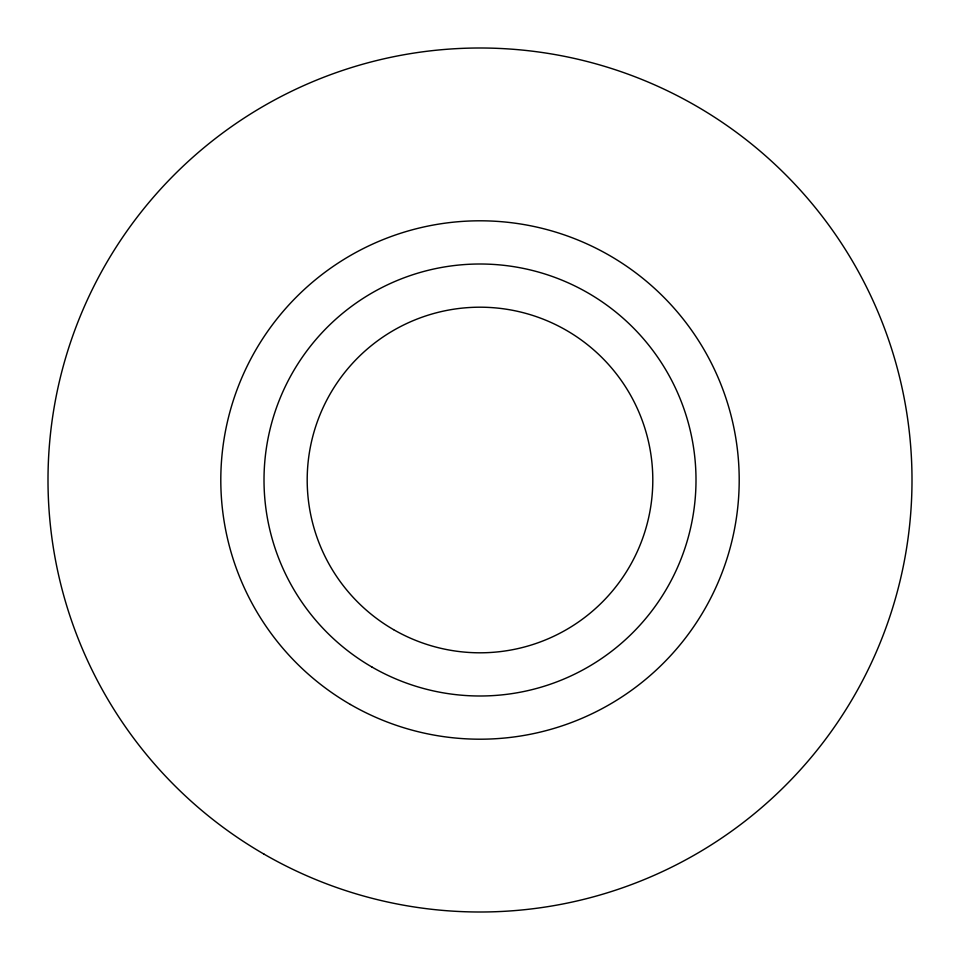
<?xml version="1.0" encoding="UTF-8"?>
<svg xmlns="http://www.w3.org/2000/svg" width="960" height="960" viewBox="0 0 960 960"><rect width="100%" height="100%" fill="white"/><g stroke="black" fill="none" stroke-linecap="round" stroke-linejoin="round"><path stroke-width="1.44" d="M264 854.124A432 432 0 0 0 912 480A432 432 0 0 0 264 105.876A432 432 0 0 0 264 854.124M350.4 704.472A259.2 259.2 0 0 0 739.2 480A259.2 259.2 0 0 0 350.4 255.528A259.2 259.2 0 0 0 350.4 704.472M372 667.056A216 216 0 0 0 696 480A216 216 0 0 0 372 292.944A216 216 0 0 0 372 667.056M393.6 629.652A172.8 172.8 0 0 0 652.8 480A172.8 172.8 0 0 0 393.6 330.348A172.8 172.8 0 0 0 393.6 629.652"/></g></svg>
